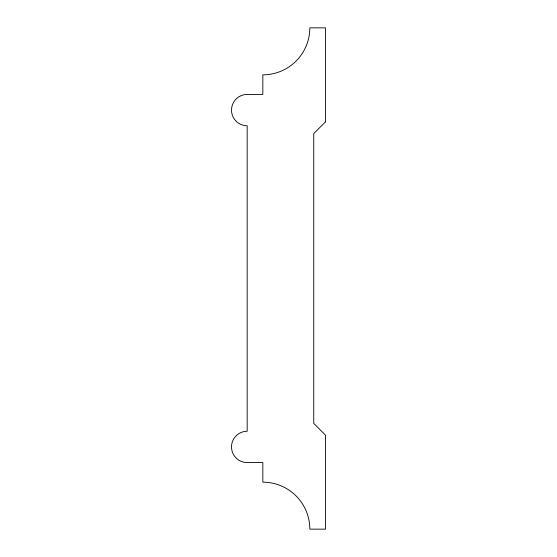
<?xml version="1.0" encoding="UTF-8"?>
<svg xmlns="http://www.w3.org/2000/svg" width="557" height="557" viewBox="0 0 557 557"><rect width="100%" height="100%" fill="white"/><g stroke="black" fill="none" stroke-linecap="round" stroke-linejoin="round"><path stroke-width="0.84" d="M325.497 121.844L313.744 133.596L313.744 423.404L325.497 435.156L325.497 529.15L309.831 529.15A46.997 46.997 0 0 0 262.834 482.153L262.834 462.575L247.169 462.575A15.666 15.666 0 0 1 231.503 446.909A15.666 15.666 0 0 1 247.169 431.243L247.169 125.757A15.666 15.666 0 0 1 231.503 110.091A15.666 15.666 0 0 1 247.169 94.432L262.834 94.425L262.834 74.847A46.997 46.997 0 0 0 309.831 27.85L325.497 27.85L325.497 121.844"/></g></svg>
